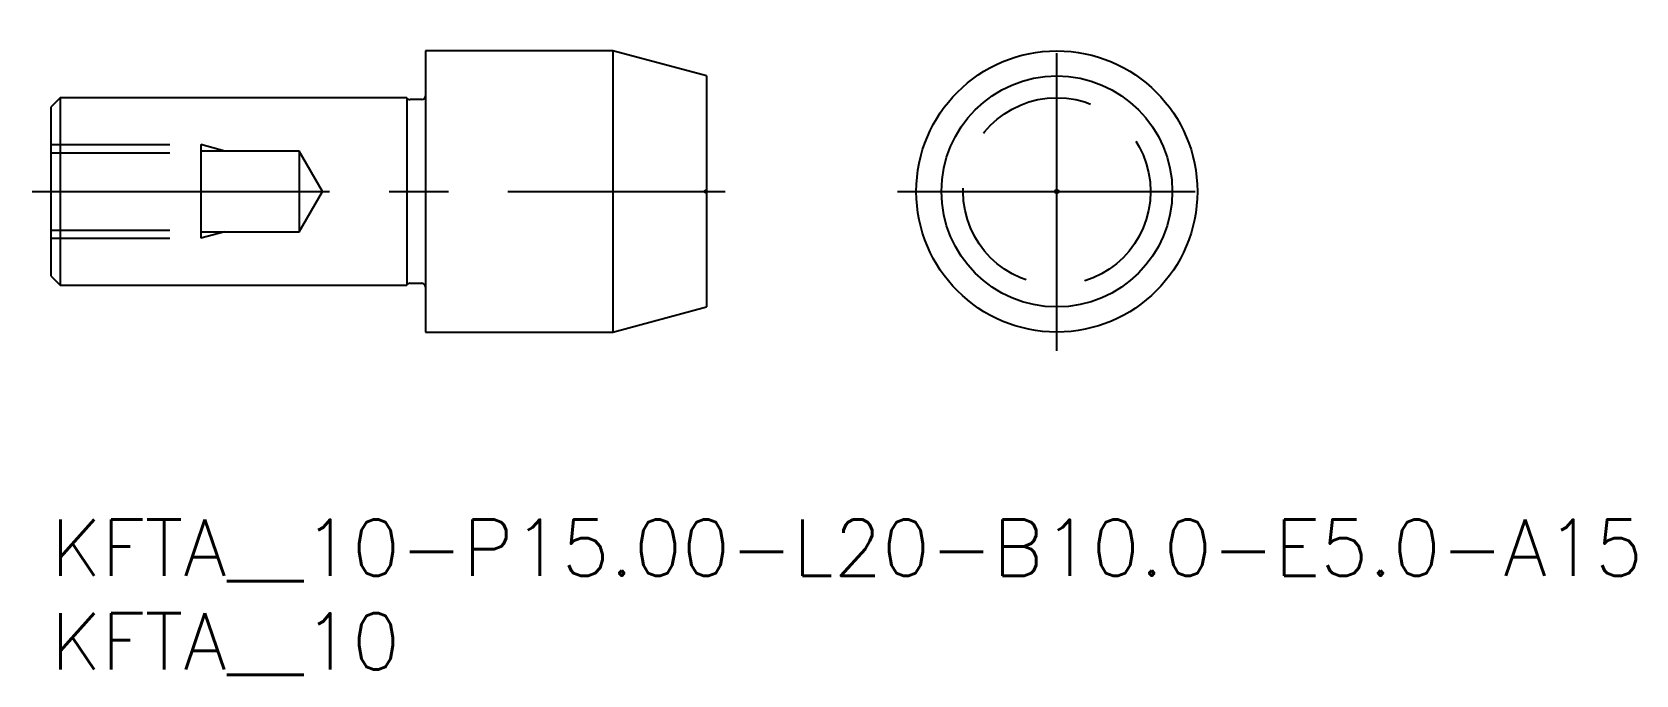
# Model space of a CAD drawing. Extents: x -1 to 84.6, y -8.3 to 26.
import ezdxf

# ---------------------------------------------------------------- set-up
doc = ezdxf.new("R2010")
doc.units = 0
doc.header["$LTSCALE"] = 0.5
doc.linetypes.add('CENTER', pattern=[50.8, 31.75, -6.35, 6.35, -6.35])
doc.linetypes.add('DASHED', pattern=[19.05, 12.7, -6.35])
for name, color, linetype in [('MSM_CENTER', 1, 'CENTER'), ('MSM_CONTINUOUS', 7, 'CONTINUOUS'), ('MSM_DASHED', 4, 'DASHED'), ('MSM_PART_NUMBER', 7, 'CONTINUOUS')]:
    doc.layers.add(name, color=color, linetype=linetype)
doc.styles.get("Standard").update_dxf_attribs({"font": 'txt.shx', "height": 1, "bigfont": 'bigfont.shx'})

# ---------------------------------------------------------------- blocks, each defined once
blk = doc.blocks.new('*U20')
at = {"layer": 'MSM_PART_NUMBER'}
blk.add_text('KFTA__10-P15.00-L20-B10.0-E5.0-A15', height=3, dxfattribs=at).set_placement((0, -3))
blk = doc.blocks.new('*U21')
at = {"layer": 'MSM_PART_NUMBER'}
blk.add_text('KFTA__10', height=3, dxfattribs=at).set_placement((0, -8))

msp = doc.modelspace()

# ---------------------------------------------------------------- linework, layer by layer
at = {"layer": 'MSM_CENTER'}
for p, q in [((53.694, 9), (53.694, 26)), ((-1, 17.5), (36, 17.5)), ((45.194, 17.5), (62.194, 17.5))]:
    msp.add_line(p, q, dxfattribs=at)
at = {"layer": 'MSM_CONTINUOUS'}
for p, q in [((20, 25), (20, 10)), ((30, 25), (20, 25)), ((30, 25), (30, 10)), ((35, 23.66), (30, 25)), ((35, 23.66), (35, 11.34)), ((0.5, 22.5), (0, 22)), ((0.5, 22.5), (0.5, 12.5)), ((19, 22.5), (0.5, 22.5)), ((19, 22.5), (19, 12.5)), ((19.8, 22.4), (19.173, 22.4)), ((0, 22), (0, 13)), ((0, 13), (0.5, 12.5)), ((0.5, 12.5), (19, 12.5)), ((19.173, 12.6), (19.8, 12.6)), ((30, 10), (35, 11.34)), ((20, 10), (30, 10))]:
    msp.add_line(p, q, dxfattribs=at)
for radius in [7.5, 6.16, 0.1]:
    msp.add_circle((53.694, 17.5), radius, dxfattribs=at)
for centre, start, end in [((19.173, 22.6), 210, 270), ((19.8, 22.6), 270, 0), ((19.173, 12.4), 90, 150), ((19.8, 12.4), 0, 90)]:
    msp.add_arc(centre, 0.2, start, end, dxfattribs=at)
at = {"layer": 'MSM_DASHED'}
for p, q in [((0, 20), (8, 20)), ((9.293, 19.65), (8, 20)), ((8, 20), (8, 15)), ((0, 19.567), (8, 19.567)), ((13.259, 19.65), (8, 19.65)), ((14.5, 17.5), (13.259, 19.65)), ((13.259, 19.65), (13.259, 15.35)), ((13.259, 15.35), (14.5, 17.5)), ((35, 17.6), (34.827, 17.5)), ((34.827, 17.5), (35, 17.4)), ((0, 15.433), (8, 15.433)), ((0, 15), (8, 15)), ((8, 15.35), (13.259, 15.35)), ((9.293, 15.35), (8, 15))]:
    msp.add_line(p, q, dxfattribs=at)
msp.add_circle((53.694, 17.5), 5, dxfattribs=at)

# ---------------------------------------------------------------- block references
at = {"layer": 'MSM_CONTINUOUS'}
for name in ['*U20', '*U21']:
    msp.add_blockref(name, (0, 0), dxfattribs=at)

doc.saveas('drawing.dxf')
